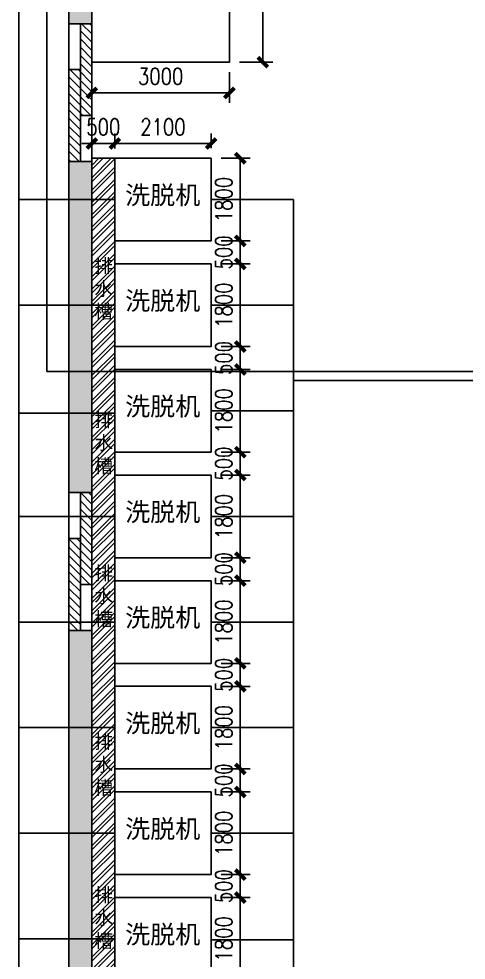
# Model space of a CAD drawing. Header units: millimetres. Extents: x 28866 to 196092, y 16567 to 68963.
# Drawn here: x 154917 to 164669, y 36514 to 57013 of the extents above; entities that cross this region are included whole.
import ezdxf

# ---------------------------------------------------------------- set-up
doc = ezdxf.new("R2010")
doc.units = ezdxf.units.MM
for name, color, linetype in [('font_blue', 142, 'Continuous'), ('font_grey', 254, 'Continuous'), ('green', 122, 'Continuous'), ('tube_condensate water', 140, 'Continuous'), ('tube_dirty water', 162, 'Continuous'), ('tube_steam', 10, 'Continuous'), ('wall', 250, 'Continuous'), ('window', 150, 'Continuous')]:
    doc.layers.add(name, color=color, linetype=linetype)
doc.styles.add('ROMANS', font='ROMANS.shx', dxfattribs={"width": 0.8, "bigfont": 'hhztxt.shx'})
doc.styles.get("Standard").update_dxf_attribs({"font": 'arial.ttf', "height": 200})
doc.dimstyles.new('dim1-150', dxfattribs={"dimscale": 180, "dimtxt": 2, "dimasz": 1.2, "dimexe": 1.2, "dimexo": 1.2, "dimgap": 1, "dimtad": 1, "dimdec": 0, "dimdsep": 46, "dimtxsty": 'ROMANS', "dimblk": 'ARCHTICK', "dimcen": 0, "dimadec": 0, "dimazin": 0, "dimtfac": 0.71, "dimtdec": 0, "dimtix": 1, "dimtmove": 0, "dimatfit": 3, "dimldrblk": 'ARCHTICK', "dimfxl": 0, "dimtolj": 1, "dimtzin": 0, "dimarcsym": 0})

# ---------------------------------------------------------------- blocks, each defined once
blk = doc.blocks.new('_ArchTick')
at = {"color": 0, "linetype": 'ByBlock', "const_width": 0.4}
blk.add_lwpolyline([(-0.5, -0.5), (0.5, 0.5)], dxfattribs=at)
blk = doc.blocks.new('*D146')
at = {"layer": 'Defpoints', "color": 0, "transparency": 16777216}
for p in [(156509, 54299), (156509, 53977), (157009, 53977)]:
    blk.add_point(p, dxfattribs=at)
at = {"layer": 'font_grey', "color": 0, "lineweight": -2, "transparency": 16777216}
for p, q in [((156509, 54193), (156509, 54515)), ((157009, 54193), (157009, 54515)), ((156509, 54299), (156293, 54299)), ((157009, 54299), (156509, 54299)), ((157009, 54299), (157225, 54299))]:
    blk.add_line(p, q, dxfattribs=at)
at = {"layer": 'font_grey', "color": 0, "lineweight": -2, "transparency": 16777216, "xscale": 216, "yscale": 216, "zscale": 216}
blk.add_blockref('_ArchTick', (156509, 54299), dxfattribs=at)
at = {"layer": 'font_grey', "color": 0, "lineweight": -2, "transparency": 16777216, "xscale": 216, "yscale": 216, "zscale": 216, "rotation": 180}
blk.add_blockref('_ArchTick', (157009, 54299), dxfattribs=at)
at = {"layer": 'font_grey', "color": 0, "transparency": 16777216, "insert": (156759, 54659), "char_height": 360, "attachment_point": 5, "style": 'ROMANS'}
blk.add_mtext('\\A1;500', dxfattribs=at)
blk = doc.blocks.new('*D147')
at = {"layer": 'Defpoints', "color": 0, "transparency": 16777216}
for p in [(157009, 54299), (157009, 53976), (159109, 53977)]:
    blk.add_point(p, dxfattribs=at)
at = {"layer": 'font_grey', "color": 0, "lineweight": -2, "transparency": 16777216}
for p, q in [((157009, 54192), (157009, 54515)), ((159109, 54193), (159109, 54515)), ((159109, 54299), (157009, 54299))]:
    blk.add_line(p, q, dxfattribs=at)
at = {"layer": 'font_grey', "color": 0, "lineweight": -2, "transparency": 16777216, "xscale": 216, "yscale": 216, "zscale": 216, "rotation": 180}
blk.add_blockref('_ArchTick', (157009, 54299), dxfattribs=at)
at = {"layer": 'font_grey', "color": 0, "lineweight": -2, "transparency": 16777216, "xscale": 216, "yscale": 216, "zscale": 216}
blk.add_blockref('_ArchTick', (159109, 54299), dxfattribs=at)
at = {"layer": 'font_grey', "color": 0, "transparency": 16777216, "insert": (158059, 54659), "char_height": 360, "attachment_point": 5, "style": 'ROMANS'}
blk.add_mtext('\\A1;2100', dxfattribs=at)
blk = doc.blocks.new('*D148')
at = {"layer": 'Defpoints', "color": 0, "transparency": 16777216}
for p in [(159109, 53977), (159745, 53977), (159109, 52177)]:
    blk.add_point(p, dxfattribs=at)
at = {"layer": 'font_grey', "color": 0, "lineweight": -2, "transparency": 16777216}
for p, q in [((159325, 53977), (159961, 53977)), ((159745, 52177), (159745, 53977)), ((159325, 52177), (159961, 52177))]:
    blk.add_line(p, q, dxfattribs=at)
at = {"layer": 'font_grey', "color": 0, "lineweight": -2, "transparency": 16777216, "xscale": 216, "yscale": 216, "zscale": 216}
for p, rotation in [((159745, 53977), 90), ((159745, 52177), 270)]:
    blk.add_blockref('_ArchTick', p, dxfattribs=dict(at, rotation=rotation))
at = {"layer": 'font_grey', "color": 0, "transparency": 16777216, "insert": (159385, 53077), "char_height": 360, "attachment_point": 5, "rotation": 90, "style": 'ROMANS'}
blk.add_mtext('\\A1;1800', dxfattribs=at)
blk = doc.blocks.new('*D149')
at = {"layer": 'Defpoints', "color": 0, "transparency": 16777216}
for p in [(159109, 52177), (159109, 51677), (159745, 51677)]:
    blk.add_point(p, dxfattribs=at)
at = {"layer": 'font_grey', "color": 0, "lineweight": -2, "transparency": 16777216}
for p, q in [((159745, 52177), (159745, 52393)), ((159325, 52177), (159961, 52177)), ((159745, 52177), (159745, 51677)), ((159325, 51677), (159961, 51677)), ((159745, 51677), (159745, 51461))]:
    blk.add_line(p, q, dxfattribs=at)
at = {"layer": 'font_grey', "color": 0, "lineweight": -2, "transparency": 16777216, "xscale": 216, "yscale": 216, "zscale": 216}
for p, rotation in [((159745, 52177), 270), ((159745, 51677), 90)]:
    blk.add_blockref('_ArchTick', p, dxfattribs=dict(at, rotation=rotation))
at = {"layer": 'font_grey', "color": 0, "transparency": 16777216, "insert": (159385, 51927), "char_height": 360, "attachment_point": 5, "rotation": 90, "style": 'ROMANS'}
blk.add_mtext('\\A1;500', dxfattribs=at)
blk = doc.blocks.new('*D150')
at = {"layer": 'Defpoints', "color": 0, "transparency": 16777216}
for p in [(159109, 51677), (159109, 49877), (159745, 49877)]:
    blk.add_point(p, dxfattribs=at)
at = {"layer": 'font_grey', "color": 0, "lineweight": -2, "transparency": 16777216}
for p, q in [((159325, 51677), (159961, 51677)), ((159745, 51677), (159745, 49877)), ((159325, 49877), (159961, 49877))]:
    blk.add_line(p, q, dxfattribs=at)
at = {"layer": 'font_grey', "color": 0, "lineweight": -2, "transparency": 16777216, "xscale": 216, "yscale": 216, "zscale": 216}
for p, rotation in [((159745, 51677), 90), ((159745, 49877), 270)]:
    blk.add_blockref('_ArchTick', p, dxfattribs=dict(at, rotation=rotation))
at = {"layer": 'font_grey', "color": 0, "transparency": 16777216, "insert": (159385, 50777), "char_height": 360, "attachment_point": 5, "rotation": 90, "style": 'ROMANS'}
blk.add_mtext('\\A1;1800', dxfattribs=at)
blk = doc.blocks.new('*D151')
at = {"layer": 'Defpoints', "color": 0, "transparency": 16777216}
for p in [(159109, 49877), (159109, 49377), (159745, 49377)]:
    blk.add_point(p, dxfattribs=at)
at = {"layer": 'font_grey', "color": 0, "lineweight": -2, "transparency": 16777216}
for p, q in [((159745, 49877), (159745, 50093)), ((159325, 49877), (159961, 49877)), ((159745, 49877), (159745, 49377)), ((159325, 49377), (159961, 49377)), ((159745, 49377), (159745, 49161))]:
    blk.add_line(p, q, dxfattribs=at)
at = {"layer": 'font_grey', "color": 0, "lineweight": -2, "transparency": 16777216, "xscale": 216, "yscale": 216, "zscale": 216}
for p, rotation in [((159745, 49877), 270), ((159745, 49377), 90)]:
    blk.add_blockref('_ArchTick', p, dxfattribs=dict(at, rotation=rotation))
at = {"layer": 'font_grey', "color": 0, "transparency": 16777216, "insert": (159385, 49627), "char_height": 360, "attachment_point": 5, "rotation": 90, "style": 'ROMANS'}
blk.add_mtext('\\A1;500', dxfattribs=at)
blk = doc.blocks.new('*D152')
at = {"layer": 'Defpoints', "color": 0, "transparency": 16777216}
for p in [(159109, 49377), (159109, 47577), (159745, 47577)]:
    blk.add_point(p, dxfattribs=at)
at = {"layer": 'font_grey', "color": 0, "lineweight": -2, "transparency": 16777216}
for p, q in [((159325, 49377), (159961, 49377)), ((159745, 49377), (159745, 47577)), ((159325, 47577), (159961, 47577))]:
    blk.add_line(p, q, dxfattribs=at)
at = {"layer": 'font_grey', "color": 0, "lineweight": -2, "transparency": 16777216, "xscale": 216, "yscale": 216, "zscale": 216}
for p, rotation in [((159745, 49377), 90), ((159745, 47577), 270)]:
    blk.add_blockref('_ArchTick', p, dxfattribs=dict(at, rotation=rotation))
at = {"layer": 'font_grey', "color": 0, "transparency": 16777216, "insert": (159385, 48477), "char_height": 360, "attachment_point": 5, "rotation": 90, "style": 'ROMANS'}
blk.add_mtext('\\A1;1800', dxfattribs=at)
blk = doc.blocks.new('*D154')
at = {"layer": 'Defpoints', "color": 0, "transparency": 16777216}
for p in [(159109, 47577), (159109, 47077), (159745, 47077)]:
    blk.add_point(p, dxfattribs=at)
at = {"layer": 'font_grey', "color": 0, "lineweight": -2, "transparency": 16777216}
for p, q in [((159745, 47577), (159745, 47793)), ((159325, 47577), (159961, 47577)), ((159745, 47577), (159745, 47077)), ((159325, 47077), (159961, 47077)), ((159745, 47077), (159745, 46861))]:
    blk.add_line(p, q, dxfattribs=at)
at = {"layer": 'font_grey', "color": 0, "lineweight": -2, "transparency": 16777216, "xscale": 216, "yscale": 216, "zscale": 216}
for p, rotation in [((159745, 47577), 270), ((159745, 47077), 90)]:
    blk.add_blockref('_ArchTick', p, dxfattribs=dict(at, rotation=rotation))
at = {"layer": 'font_grey', "color": 0, "transparency": 16777216, "insert": (159385, 47327), "char_height": 360, "attachment_point": 5, "rotation": 90, "style": 'ROMANS'}
blk.add_mtext('\\A1;500', dxfattribs=at)
blk = doc.blocks.new('*D155')
at = {"layer": 'Defpoints', "color": 0, "transparency": 16777216}
for p in [(159109, 47077), (159109, 45277), (159745, 45277)]:
    blk.add_point(p, dxfattribs=at)
at = {"layer": 'font_grey', "color": 0, "lineweight": -2, "transparency": 16777216}
for p, q in [((159325, 47077), (159961, 47077)), ((159745, 47077), (159745, 45277)), ((159325, 45277), (159961, 45277))]:
    blk.add_line(p, q, dxfattribs=at)
at = {"layer": 'font_grey', "color": 0, "lineweight": -2, "transparency": 16777216, "xscale": 216, "yscale": 216, "zscale": 216}
for p, rotation in [((159745, 47077), 90), ((159745, 45277), 270)]:
    blk.add_blockref('_ArchTick', p, dxfattribs=dict(at, rotation=rotation))
at = {"layer": 'font_grey', "color": 0, "transparency": 16777216, "insert": (159385, 46177), "char_height": 360, "attachment_point": 5, "rotation": 90, "style": 'ROMANS'}
blk.add_mtext('\\A1;1800', dxfattribs=at)
blk = doc.blocks.new('*D156')
at = {"layer": 'Defpoints', "color": 0, "transparency": 16777216}
for p in [(159109, 45277), (159109, 44777), (159745, 44777)]:
    blk.add_point(p, dxfattribs=at)
at = {"layer": 'font_grey', "color": 0, "lineweight": -2, "transparency": 16777216}
for p, q in [((159745, 45277), (159745, 45493)), ((159325, 45277), (159961, 45277)), ((159745, 45277), (159745, 44777)), ((159325, 44777), (159961, 44777)), ((159745, 44777), (159745, 44561))]:
    blk.add_line(p, q, dxfattribs=at)
at = {"layer": 'font_grey', "color": 0, "lineweight": -2, "transparency": 16777216, "xscale": 216, "yscale": 216, "zscale": 216}
for p, rotation in [((159745, 45277), 270), ((159745, 44777), 90)]:
    blk.add_blockref('_ArchTick', p, dxfattribs=dict(at, rotation=rotation))
at = {"layer": 'font_grey', "color": 0, "transparency": 16777216, "insert": (159385, 45027), "char_height": 360, "attachment_point": 5, "rotation": 90, "style": 'ROMANS'}
blk.add_mtext('\\A1;500', dxfattribs=at)
blk = doc.blocks.new('*D157')
at = {"layer": 'Defpoints', "color": 0, "transparency": 16777216}
for p in [(159109, 44777), (159109, 42977), (159745, 42977)]:
    blk.add_point(p, dxfattribs=at)
at = {"layer": 'font_grey', "color": 0, "lineweight": -2, "transparency": 16777216}
for p, q in [((159325, 44777), (159961, 44777)), ((159745, 44777), (159745, 42977)), ((159325, 42977), (159961, 42977))]:
    blk.add_line(p, q, dxfattribs=at)
at = {"layer": 'font_grey', "color": 0, "lineweight": -2, "transparency": 16777216, "xscale": 216, "yscale": 216, "zscale": 216}
for p, rotation in [((159745, 44777), 90), ((159745, 42977), 270)]:
    blk.add_blockref('_ArchTick', p, dxfattribs=dict(at, rotation=rotation))
at = {"layer": 'font_grey', "color": 0, "transparency": 16777216, "insert": (159385, 43877), "char_height": 360, "attachment_point": 5, "rotation": 90, "style": 'ROMANS'}
blk.add_mtext('\\A1;1800', dxfattribs=at)
blk = doc.blocks.new('*D158')
at = {"layer": 'Defpoints', "color": 0, "transparency": 16777216}
for p in [(159109, 42977), (159109, 42477), (159745, 42477)]:
    blk.add_point(p, dxfattribs=at)
at = {"layer": 'font_grey', "color": 0, "lineweight": -2, "transparency": 16777216}
for p, q in [((159745, 42977), (159745, 43193)), ((159325, 42977), (159961, 42977)), ((159745, 42977), (159745, 42477)), ((159325, 42477), (159961, 42477)), ((159745, 42477), (159745, 42261))]:
    blk.add_line(p, q, dxfattribs=at)
at = {"layer": 'font_grey', "color": 0, "lineweight": -2, "transparency": 16777216, "xscale": 216, "yscale": 216, "zscale": 216}
for p, rotation in [((159745, 42977), 270), ((159745, 42477), 90)]:
    blk.add_blockref('_ArchTick', p, dxfattribs=dict(at, rotation=rotation))
at = {"layer": 'font_grey', "color": 0, "transparency": 16777216, "insert": (159385, 42727), "char_height": 360, "attachment_point": 5, "rotation": 90, "style": 'ROMANS'}
blk.add_mtext('\\A1;500', dxfattribs=at)
blk = doc.blocks.new('*D159')
at = {"layer": 'Defpoints', "color": 0, "transparency": 16777216}
for p in [(159109, 42477), (159109, 40677), (159745, 40677)]:
    blk.add_point(p, dxfattribs=at)
at = {"layer": 'font_grey', "color": 0, "lineweight": -2, "transparency": 16777216}
for p, q in [((159325, 42477), (159961, 42477)), ((159745, 42477), (159745, 40677)), ((159325, 40677), (159961, 40677))]:
    blk.add_line(p, q, dxfattribs=at)
at = {"layer": 'font_grey', "color": 0, "lineweight": -2, "transparency": 16777216, "xscale": 216, "yscale": 216, "zscale": 216}
for p, rotation in [((159745, 42477), 90), ((159745, 40677), 270)]:
    blk.add_blockref('_ArchTick', p, dxfattribs=dict(at, rotation=rotation))
at = {"layer": 'font_grey', "color": 0, "transparency": 16777216, "insert": (159385, 41577), "char_height": 360, "attachment_point": 5, "rotation": 90, "style": 'ROMANS'}
blk.add_mtext('\\A1;1800', dxfattribs=at)
blk = doc.blocks.new('*D160')
at = {"layer": 'Defpoints', "color": 0, "transparency": 16777216}
for p in [(159109, 40677), (159109, 40177), (159745, 40177)]:
    blk.add_point(p, dxfattribs=at)
at = {"layer": 'font_grey', "color": 0, "lineweight": -2, "transparency": 16777216}
for p, q in [((159745, 40677), (159745, 40893)), ((159325, 40677), (159961, 40677)), ((159745, 40677), (159745, 40177)), ((159325, 40177), (159961, 40177)), ((159745, 40177), (159745, 39961))]:
    blk.add_line(p, q, dxfattribs=at)
at = {"layer": 'font_grey', "color": 0, "lineweight": -2, "transparency": 16777216, "xscale": 216, "yscale": 216, "zscale": 216}
for p, rotation in [((159745, 40677), 270), ((159745, 40177), 90)]:
    blk.add_blockref('_ArchTick', p, dxfattribs=dict(at, rotation=rotation))
at = {"layer": 'font_grey', "color": 0, "transparency": 16777216, "insert": (159385, 40427), "char_height": 360, "attachment_point": 5, "rotation": 90, "style": 'ROMANS'}
blk.add_mtext('\\A1;500', dxfattribs=at)
blk = doc.blocks.new('*D161')
at = {"layer": 'Defpoints', "color": 0, "transparency": 16777216}
for p in [(159109, 40177), (159109, 38377), (159745, 38377)]:
    blk.add_point(p, dxfattribs=at)
at = {"layer": 'font_grey', "color": 0, "lineweight": -2, "transparency": 16777216}
for p, q in [((159325, 40177), (159961, 40177)), ((159745, 40177), (159745, 38377)), ((159325, 38377), (159961, 38377))]:
    blk.add_line(p, q, dxfattribs=at)
at = {"layer": 'font_grey', "color": 0, "lineweight": -2, "transparency": 16777216, "xscale": 216, "yscale": 216, "zscale": 216}
for p, rotation in [((159745, 40177), 90), ((159745, 38377), 270)]:
    blk.add_blockref('_ArchTick', p, dxfattribs=dict(at, rotation=rotation))
at = {"layer": 'font_grey', "color": 0, "transparency": 16777216, "insert": (159385, 39277), "char_height": 360, "attachment_point": 5, "rotation": 90, "style": 'ROMANS'}
blk.add_mtext('\\A1;1800', dxfattribs=at)
blk = doc.blocks.new('*D162')
at = {"layer": 'Defpoints', "color": 0, "transparency": 16777216}
for p in [(159109, 38377), (159109, 37877), (159745, 37877)]:
    blk.add_point(p, dxfattribs=at)
at = {"layer": 'font_grey', "color": 0, "lineweight": -2, "transparency": 16777216}
for p, q in [((159745, 38377), (159745, 38593)), ((159325, 38377), (159961, 38377)), ((159745, 38377), (159745, 37877)), ((159325, 37877), (159961, 37877)), ((159745, 37877), (159745, 37661))]:
    blk.add_line(p, q, dxfattribs=at)
at = {"layer": 'font_grey', "color": 0, "lineweight": -2, "transparency": 16777216, "xscale": 216, "yscale": 216, "zscale": 216}
for p, rotation in [((159745, 38377), 270), ((159745, 37877), 90)]:
    blk.add_blockref('_ArchTick', p, dxfattribs=dict(at, rotation=rotation))
at = {"layer": 'font_grey', "color": 0, "transparency": 16777216, "insert": (159385, 38127), "char_height": 360, "attachment_point": 5, "rotation": 90, "style": 'ROMANS'}
blk.add_mtext('\\A1;500', dxfattribs=at)
blk = doc.blocks.new('*D163')
at = {"layer": 'Defpoints', "color": 0, "transparency": 16777216}
for p in [(159109, 37877), (159109, 36077), (159745, 36077)]:
    blk.add_point(p, dxfattribs=at)
at = {"layer": 'font_grey', "color": 0, "lineweight": -2, "transparency": 16777216}
for p, q in [((159325, 37877), (159961, 37877)), ((159745, 37877), (159745, 36077)), ((159325, 36077), (159961, 36077))]:
    blk.add_line(p, q, dxfattribs=at)
at = {"layer": 'font_grey', "color": 0, "lineweight": -2, "transparency": 16777216, "xscale": 216, "yscale": 216, "zscale": 216}
for p, rotation in [((159745, 37877), 90), ((159745, 36077), 270)]:
    blk.add_blockref('_ArchTick', p, dxfattribs=dict(at, rotation=rotation))
at = {"layer": 'font_grey', "color": 0, "transparency": 16777216, "insert": (159385, 36977), "char_height": 360, "attachment_point": 5, "rotation": 90, "style": 'ROMANS'}
blk.add_mtext('\\A1;1800', dxfattribs=at)
blk = doc.blocks.new('*D208')
at = {"layer": 'Defpoints', "color": 0, "transparency": 16777216}
for p in [(159509, 62067), (159509, 56067), (160236, 56067)]:
    blk.add_point(p, dxfattribs=at)
at = {"layer": 'font_grey', "color": 0, "lineweight": -2, "transparency": 16777216}
for p, q in [((159725, 62067), (160452, 62067)), ((160236, 62067), (160236, 56067)), ((159725, 56067), (160452, 56067))]:
    blk.add_line(p, q, dxfattribs=at)
at = {"layer": 'font_grey', "color": 0, "lineweight": -2, "transparency": 16777216, "xscale": 216, "yscale": 216, "zscale": 216}
for p, rotation in [((160236, 62067), 90), ((160236, 56067), 270)]:
    blk.add_blockref('_ArchTick', p, dxfattribs=dict(at, rotation=rotation))
at = {"layer": 'font_grey', "color": 0, "transparency": 16777216, "insert": (159876, 59067), "char_height": 360, "attachment_point": 5, "rotation": 90, "style": 'ROMANS'}
blk.add_mtext('\\A1;6000', dxfattribs=at)
blk = doc.blocks.new('*D211')
at = {"layer": 'Defpoints', "color": 0, "transparency": 16777216}
for p in [(156509, 56067), (159509, 56067), (156509, 55399)]:
    blk.add_point(p, dxfattribs=at)
at = {"layer": 'font_grey', "color": 0, "lineweight": -2, "transparency": 16777216}
for p, q in [((156509, 55851), (156509, 55183)), ((159509, 55851), (159509, 55183)), ((159509, 55399), (156509, 55399))]:
    blk.add_line(p, q, dxfattribs=at)
at = {"layer": 'font_grey', "color": 0, "lineweight": -2, "transparency": 16777216, "xscale": 216, "yscale": 216, "zscale": 216, "rotation": 180}
blk.add_blockref('_ArchTick', (156509, 55399), dxfattribs=at)
at = {"layer": 'font_grey', "color": 0, "lineweight": -2, "transparency": 16777216, "xscale": 216, "yscale": 216, "zscale": 216}
blk.add_blockref('_ArchTick', (159509, 55399), dxfattribs=at)
at = {"layer": 'font_grey', "color": 0, "transparency": 16777216, "insert": (158009, 55759), "char_height": 360, "attachment_point": 5, "style": 'ROMANS'}
blk.add_mtext('\\A1;3000', dxfattribs=at)

msp = doc.modelspace()

# ---------------------------------------------------------------- hatches: boundary and pattern name
at = {"layer": 'wall'}
h = msp.add_hatch(dxfattribs=at)
h.set_pattern_fill('AR-B816', color=256)
h.paths.add_polyline_path([(181508.5, 19855.1), (181508.5, 22855.1), (182008.5, 22855.1), (182008.5, 19855.1)], flags=17)
h.paths.add_polyline_path([(181508.5, 33131.6), (181508.5, 36131.6), (182008.5, 36131.6), (182008.5, 33131.6)], flags=17)
h.paths.add_polyline_path([(181508.5, 43696), (181508.5, 46696), (182008.5, 46696), (182008.5, 43696)], flags=17)
h.paths.add_polyline_path([(181508.5, 53906.7), (181508.5, 56906.7), (182008.5, 56906.7), (182008.5, 53906.7)], flags=17)
h.paths.add_polyline_path([(175640.5, 67567.2), (178640.5, 67567.2), (178640.5, 67067.2), (175640.5, 67067.2)], flags=16)
h.paths.add_polyline_path([(168909.9, 67567.2), (171909.9, 67567.2), (171909.9, 67067.2), (168909.9, 67067.2)], flags=16)
h.paths.add_polyline_path([(162915.3, 67567.2), (165915.3, 67567.2), (165915.3, 67067.2), (162915.3, 67067.2)], flags=16)
h.paths.add_polyline_path([(157572.7, 67567.2), (160572.7, 67567.2), (160572.7, 67067.2), (157572.7, 67067.2)], flags=16)
h.paths.add_polyline_path([(156008.5, 53906.7), (156008.5, 56906.7), (156508.5, 56906.7), (156508.5, 53906.7)])
h.paths.add_polyline_path([(156008.5, 43696), (156008.5, 46696), (156508.5, 46696), (156508.5, 43696)])
h.paths.add_polyline_path([(156008.5, 33131.6), (156008.5, 36131.6), (156508.5, 36131.6), (156508.5, 33131.6)])
h.paths.add_polyline_path([(156008.5, 18141.3), (156008.5, 21141.3), (156508.5, 21141.3), (156508.5, 18141.3)])
h.paths.add_polyline_path([(173008.5, 17067.2), (173008.5, 16567.2), (182008.5, 16567.2), (182008.5, 67567.2), (156008.5, 67567.2), (156008.5, 16567.2), (165008.5, 16567.2), (165008.5, 17067.2), (156508.5, 17067.2), (156508.5, 67067.2), (181508.5, 67067.2), (181508.5, 17067.2)])
h = msp.add_hatch(dxfattribs=at)
h.set_pattern_fill('ANSI32', color=9, scale=20)
h.set_pattern_definition([(45, (86968.18, -8174.59), (-134.70384, 134.70384), []), (45, (87057.98, -8174.59), (-134.70384, 134.70384), [])])
h.paths.add_polyline_path([(156508.5, 33777.1), (157008.5, 33777.1), (157008.5, 53977.1), (156508.5, 53977.1)])
h.paths.add_polyline_path([(156466.1, 36496.6), (157051.9, 36496.6), (157051.9, 38177.9), (156466.1, 38177.9)], flags=9)
h.paths.add_polyline_path([(156466.1, 39832.1), (157051.9, 39832.1), (157051.9, 41513.4), (156466.1, 41513.4)], flags=9)
h.paths.add_polyline_path([(156466.1, 43503.3), (157051.9, 43503.3), (157051.9, 45184.5), (156466.1, 45184.5)], flags=9)
h.paths.add_polyline_path([(156466.1, 46838.7), (157051.9, 46838.7), (157051.9, 48520), (156466.1, 48520)], flags=9)
h.paths.add_polyline_path([(156466.1, 50196.5), (157051.9, 50196.5), (157051.9, 51877.8), (156466.1, 51877.8)], flags=9)
at = {"layer": 'window'}
h = msp.add_hatch(dxfattribs=at)
h.set_pattern_fill('ANSI31', color=8, scale=40, angle=90)
h.paths.add_polyline_path([(156258.5, 55906.7), (156008.5, 55906.7), (156008.5, 53906.7), (156258.5, 53906.7)])
h.paths.add_polyline_path([(156258.5, 54906.7), (156508.5, 54906.7), (156508.5, 56906.7), (156258.5, 56906.7)])
h = msp.add_hatch(dxfattribs=at)
h.set_pattern_fill('ANSI31', color=8, scale=40, angle=90)
h.paths.add_polyline_path([(156258.5, 45696), (156008.5, 45696), (156008.5, 43696), (156258.5, 43696)])
h.paths.add_polyline_path([(156258.5, 44696), (156508.5, 44696), (156508.5, 46696), (156258.5, 46696)])

# ---------------------------------------------------------------- linework, layer by layer
at = {"layer": 'green'}
for points in [[(156508.5, 62067.2), (159508.5, 62067.2), (159508.5, 56067.2), (156508.5, 56067.2)], [(157008.5, 53977.1), (156508.5, 53977.1), (156508.5, 33777.1), (157008.5, 33777.1)], [(159108.5, 53977.1), (159108.5, 52177.1), (157008.5, 52177.1), (157008.5, 53977.1)], [(159108.5, 51677.1), (159108.5, 49877.1), (157008.5, 49877.1), (157008.5, 51677.1)], [(159108.5, 49377.1), (159108.5, 47577.1), (157008.5, 47577.1), (157008.5, 49377.1)], [(159108.5, 47077.1), (159108.5, 45277.1), (157008.5, 45277.1), (157008.5, 47077.1)], [(159108.5, 44777.1), (159108.5, 42977.1), (157008.5, 42977.1), (157008.5, 44777.1)], [(159108.5, 42477.1), (159108.5, 40677.1), (157008.5, 40677.1), (157008.5, 42477.1)], [(159108.5, 40177.1), (159108.5, 38377.1), (157008.5, 38377.1), (157008.5, 40177.1)], [(159108.5, 37877.1), (159108.5, 36077.1), (157008.5, 36077.1), (157008.5, 37877.1)]]:
    msp.add_lwpolyline(points, close=True, dxfattribs=at)
at = {"layer": 'tube_condensate water'}
for p, q in [((155531.2, 49335.9), (155531.2, 68308)), ((177611.1, 49335.9), (155531.2, 49335.9))]:
    msp.add_line(p, q, dxfattribs=at)
at = {"layer": 'tube_dirty water'}
for p, q in [((154916.7, 34677.1), (154916.7, 68962.7)), ((157008.5, 53077.1), (154916.7, 53077.1)), ((157008.5, 50777.1), (154916.7, 50777.1)), ((157008.5, 48428.2), (154916.7, 48428.2)), ((157008.5, 46177.1), (154916.7, 46177.1)), ((157008.5, 43877.1), (154916.7, 43877.1)), ((157008.5, 41577.1), (154916.7, 41577.1)), ((157008.5, 39277.1), (154916.7, 39277.1)), ((157008.5, 36977.1), (154916.7, 36977.1))]:
    msp.add_line(p, q, dxfattribs=at)
at = {"layer": 'tube_steam'}
for p, q in [((160906.5, 53077.1), (159108.5, 53077.1)), ((160906.5, 34677.1), (160906.5, 53077.1)), ((160906.5, 50777.1), (159108.5, 50777.1)), ((182800.7, 49135.9), (160906.5, 49135.9)), ((160906.5, 48477.1), (159108.5, 48477.1)), ((160906.5, 46177.1), (159108.5, 46177.1)), ((160906.5, 43877.1), (159108.5, 43877.1)), ((160906.5, 41577.1), (159108.5, 41577.1)), ((160906.5, 39277.1), (159108.5, 39277.1)), ((160906.5, 36953.9), (159108.5, 36953.9))]:
    msp.add_line(p, q, dxfattribs=at)
at = {"layer": 'wall'}
for points in [[(165008.5, 16567.2), (156008.5, 16567.2), (156008.5, 67567.2), (182008.5, 67567.2), (182008.5, 16567.2), (173008.5, 16567.2)], [(165008.5, 17067.2), (156508.5, 17067.2), (156508.5, 67067.2), (181508.5, 67067.2), (181508.5, 17067.2), (173008.5, 17067.2)]]:
    msp.add_lwpolyline(points, dxfattribs=at)
at = {"layer": 'window'}
for points in [[(156008.5, 53906.7), (156008.5, 56906.7), (156508.5, 56906.7), (156508.5, 53906.7)], [(156258.5, 54906.7), (156258.5, 56906.7), (156508.5, 56906.7), (156508.5, 54906.7)], [(156008.5, 53906.7), (156008.5, 55906.7), (156258.5, 55906.7), (156258.5, 53906.7)], [(156008.5, 43696), (156008.5, 46696), (156508.5, 46696), (156508.5, 43696)], [(156258.5, 44696), (156258.5, 46696), (156508.5, 46696), (156508.5, 44696)], [(156008.5, 43696), (156008.5, 45696), (156258.5, 45696), (156258.5, 43696)]]:
    msp.add_lwpolyline(points, close=True, dxfattribs=at)

# ---------------------------------------------------------------- texts
at = {"layer": 'font_blue', "attachment_point": 1}
for s, width, insert, char_height in [('洗脱机', 1947.918, (157235.2, 53374.2), 400), ('排水槽', 575.866, (156562.9, 51786), 300), ('洗脱机', 1947.918, (157235.2, 51074.2), 400), ('洗脱机', 1947.918, (157235.2, 48774.2), 400), ('排水槽', 575.866, (156562.9, 48428.2), 300), ('洗脱机', 1947.918, (157235.2, 46474.2), 400), ('排水槽', 575.866, (156562.9, 45092.8), 300), ('洗脱机', 1947.918, (157235.2, 44174.2), 400), ('洗脱机', 1947.918, (157235.2, 41874.2), 400), ('排水槽', 575.866, (156562.9, 41421.6), 300), ('洗脱机', 1947.918, (157235.2, 39574.2), 400), ('排水槽', 575.866, (156562.9, 38086.2), 300), ('洗脱机', 1947.918, (157235.2, 37274.2), 400)]:
    msp.add_mtext_dynamic_manual_height_columns(s, width=width, gutter_width=500, heights=[0], dxfattribs=dict(at, insert=insert, char_height=char_height))

# ---------------------------------------------------------------- dimensions: what is measured, and where the dimension line sits
at = {"layer": 'font_grey'}
for base, p1, p2, picture, middle in [((160235.7, 56067.2), (159508.5, 62067.2), (159508.5, 56067.2), '*D208', (159875.7, 59067.2)), ((159745.2, 53977.1), (159108.5, 52177.1), (159108.5, 53977.1), '*D148', (159385.2, 53077.1)), ((159745.2, 51677.1), (159108.5, 52177.1), (159108.5, 51677.1), '*D149', (159385.2, 51927.1)), ((159745.2, 49877.1), (159108.5, 51677.1), (159108.5, 49877.1), '*D150', (159385.2, 50777.1)), ((159745.2, 49377.1), (159108.5, 49877.1), (159108.5, 49377.1), '*D151', (159385.2, 49627.1)), ((159745.2, 47577.1), (159108.5, 49377.1), (159108.5, 47577.1), '*D152', (159385.2, 48477.1)), ((159745.2, 45277.1), (159108.5, 47077.1), (159108.5, 45277.1), '*D155', (159385.2, 46177.1)), ((159745.2, 44777.1), (159108.5, 45277.1), (159108.5, 44777.1), '*D156', (159385.2, 45027.1)), ((159745.2, 42977.1), (159108.5, 44777.1), (159108.5, 42977.1), '*D157', (159385.2, 43877.1)), ((159745.2, 42477.1), (159108.5, 42977.1), (159108.5, 42477.1), '*D158', (159385.2, 42727.1)), ((159745.2, 40677.1), (159108.5, 42477.1), (159108.5, 40677.1), '*D159', (159385.2, 41577.1)), ((159745.2, 40177.1), (159108.5, 40677.1), (159108.5, 40177.1), '*D160', (159385.2, 40427.1)), ((159745.2, 38377.1), (159108.5, 40177.1), (159108.5, 38377.1), '*D161', (159385.2, 39277.1)), ((159745.2, 37877.1), (159108.5, 38377.1), (159108.5, 37877.1), '*D162', (159385.2, 38127.1)), ((159745.2, 36077.1), (159108.5, 37877.1), (159108.5, 36077.1), '*D163', (159385.2, 36977.1))]:
    dim = msp.add_linear_dim(base=base, p1=p1, p2=p2, angle=90, dimstyle='dim1-150', dxfattribs=at)
    dim.commit()
    dim.dimension.update_dxf_attribs({"geometry": picture, "text_midpoint": middle})
for base, p1, p2, picture, middle in [((156508.5, 55399.1), (159508.5, 56067.2), (156508.5, 56067.2), '*D211', (158008.5, 55759.1)), ((156508.5, 54299.1), (157008.5, 53977.1), (156508.5, 53977.1), '*D146', (156758.5, 54659.1)), ((157008.5, 54299.1), (159108.5, 53977.1), (157008.5, 53975.8), '*D147', (158058.5, 54659.1))]:
    dim = msp.add_linear_dim(base=base, p1=p1, p2=p2, dimstyle='dim1-150', dxfattribs=at)
    dim.commit()
    dim.dimension.update_dxf_attribs({"geometry": picture, "text_midpoint": middle})
dim = msp.add_linear_dim(base=(159745.2, 47077.1), p1=(159108.5, 47577.1), p2=(159108.5, 47077.1), angle=90, dimstyle='dim1-150', override={"dimscale": 180}, dxfattribs=at)
dim.commit()
dim.dimension.update_dxf_attribs({"geometry": '*D154', "text_midpoint": (159385.2, 47327.1)})

doc.saveas('drawing.dxf')
